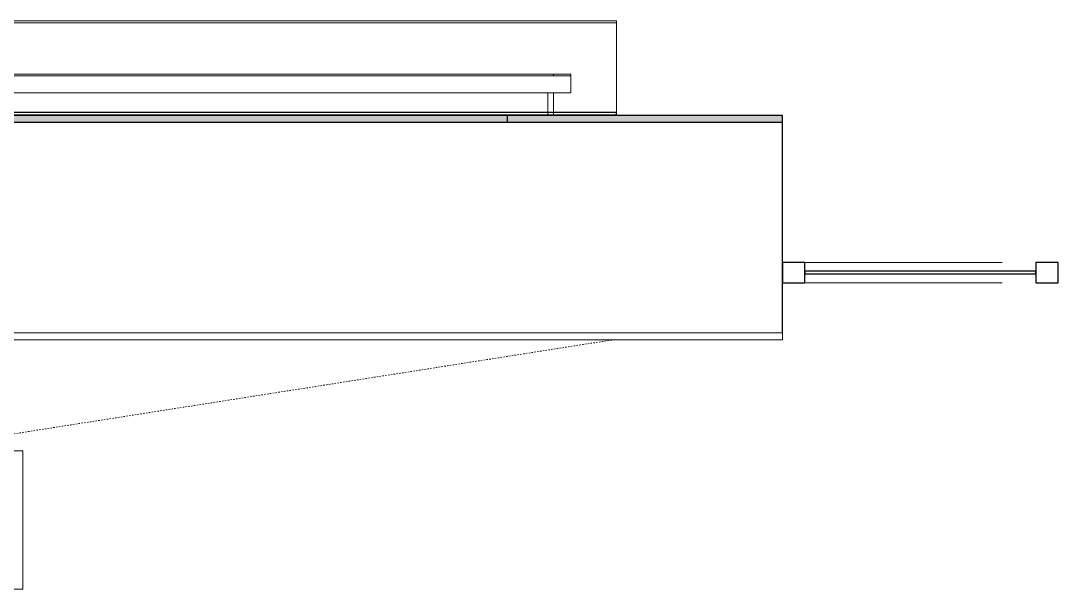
# Model space of a CAD drawing. Header units: millimetres. Extents: x -64292 to 329, y -3854 to 56761.
# Drawn here: x -1985 to 329, y 49412 to 50680 of the extents above; entities that cross this region are included whole.
import ezdxf

# ---------------------------------------------------------------- set-up
doc = ezdxf.new("R2010")
doc.units = ezdxf.units.MM
doc.header["$MEASUREMENT"] = 0
doc.linetypes.add('Dash', pattern=[6.35, 3.175, -3.175])
for name, color, linetype, lineweight in [('A-GLAZ-CURT', 52, 'Continuous', 13), ('A-GLAZ-CWMG', 51, 'Continuous', 13), ('A-WALL-PATT', 111, 'Continuous', 13), ('E-ELEC-EQPM', 71, 'Continuous', 13), ('I-WALL', 2, 'Continuous', 13), ('Q-CASE', 31, 'Continuous', 13)]:
    doc.layers.add(name, color=color, linetype=linetype, lineweight=lineweight)

# ---------------------------------------------------------------- blocks, each defined once
blk = doc.blocks.new('System Panel - Glazed 6mm_Centre-V71-GA PLAN - LEVEL 11')
at = {"layer": 'A-GLAZ-CURT', "lineweight": 30}
for p, q in [((257.5, 3), (-257.5, 3)), ((-257.5, 3), (-257.5, -3)), ((257.5, -3), (257.5, 3)), ((-257.5, -3), (257.5, -3))]:
    blk.add_line(p, q, dxfattribs=at)
blk = doc.blocks.new('Rectangular Mullion - 25 x 45mm-3973996-GA PLAN - LEVEL 11')
at = {"layer": 'A-GLAZ-CWMG', "lineweight": 30}
for p, q in [((0, 22.5), (-50, 22.5)), ((-50, 22.5), (-50, -22.5)), ((0, -22.5), (0, 22.5)), ((-50, -22.5), (0, -22.5))]:
    blk.add_line(p, q, dxfattribs=at)
blk = doc.blocks.new('Rectangular Mullion - 25 x 45mm-3973997-GA PLAN - LEVEL 11')
at = {"layer": 'A-GLAZ-CWMG', "lineweight": 30}
for p, q in [((-50, 22.5), (0, 22.5)), ((-50, -22.5), (-50, 22.5)), ((0, 22.5), (0, -22.5)), ((0, -22.5), (-50, -22.5))]:
    blk.add_line(p, q, dxfattribs=at)
blk = doc.blocks.new('Rectangular Mullion - 25 x 45mm-V72-GA PLAN - LEVEL 11')
at = {"layer": 'A-GLAZ-CWMG'}
for p, q in [((203.8, 50140.6), (-236.2, 50140.6)), ((203.8, 50095.6), (-236.2, 50095.6))]:
    blk.add_line(p, q, dxfattribs=at)
blk = doc.blocks.new('System Panel - Glazed 6mm_Centre-5530632-GA PLAN - LEVEL 11')
at = {"layer": 'A-GLAZ-CURT', "lineweight": 30}
for p, q in [((257.5, 3), (-257.5, 3)), ((-257.5, 3), (-257.5, -3)), ((257.5, -3), (257.5, 3)), ((-257.5, -3), (257.5, -3))]:
    blk.add_line(p, q, dxfattribs=at)
blk = doc.blocks.new('Rectangular Mullion - 25 x 45mm-2438968-GA PLAN - LEVEL 11')
at = {"layer": 'A-GLAZ-CWMG', "lineweight": 30}
for p, q in [((-50, 22.5), (0, 22.5)), ((-50, -22.5), (-50, 22.5)), ((0, 22.5), (0, -22.5)), ((0, -22.5), (-50, -22.5))]:
    blk.add_line(p, q, dxfattribs=at)
blk = doc.blocks.new('Rectangular Mullion - 25 x 45mm-2374279-GA PLAN - LEVEL 11')
at = {"layer": 'A-GLAZ-CWMG', "lineweight": 30}
for p, q in [((0, 22.5), (-50, 22.5)), ((-50, 22.5), (-50, -22.5)), ((0, -22.5), (0, 22.5)), ((-50, -22.5), (0, -22.5))]:
    blk.add_line(p, q, dxfattribs=at)
blk = doc.blocks.new('BVN_Electrical Fixtures_Fixed Screen - SCR-001_1-10511138-GA PLAN - LEVEL 11')
at = {"layer": 'E-ELEC-EQPM'}
for p, q in [((-272, 88.9), (-272, 92.3)), ((1186.7, 92.3), (-272, 92.3)), ((-272, 50.8), (-272, 88.9)), ((-272, 88.9), (-234, 88.9)), ((-272, 88.9), (1186.7, 88.9)), ((-272, 50.8), (-272, 88.9)), ((1186.7, 88.9), (-272, 88.9)), ((-272, 88.9), (-272, 50.8)), ((-234, 88.9), (-234, 92.3)), ((-234, 92.3), (1148.6, 92.3)), ((1148.6, 92.3), (1148.6, 88.9)), ((1148.6, 88.9), (1186.7, 88.9)), ((1186.7, 92.3), (1186.7, 88.9)), ((1186.7, 88.9), (1186.7, 50.8)), ((1186.7, 88.9), (1186.7, 50.8)), ((1186.7, 50.8), (1186.7, 88.9)), ((-234, 50.8), (-272, 50.8)), ((-221.2, 50.8), (-272, 50.8)), ((-272, 50.8), (1186.7, 50.8)), ((-234, 0), (-234, 50.8)), ((-221.2, 0), (-221.2, 50.8)), ((1135.9, 50.8), (-221.2, 50.8)), ((1135.9, 50.8), (1135.9, 0)), ((1186.7, 50.8), (1135.9, 50.8)), ((1148.6, 50.8), (1148.6, 0)), ((1186.7, 50.8), (1148.6, 50.8)), ((1148.6, 0), (-234, 0)), ((1135.9, 0), (-221.2, 0)), ((905.9, 0), (-92.8, 0))]:
    blk.add_line(p, q, dxfattribs=at)
blk = doc.blocks.new('FFE_PRO-001_Projector_Ceiling mounted - PRO-001-9899647-GA PLAN - LEVEL 11')
at = {"layer": 'E-ELEC-EQPM'}
for p, q in [((-150, -148.7), (-150, 160.1)), ((-150, 160.1), (150, 160.1)), ((150, 160.1), (150, -148.7)), ((150, -148.7), (-150, -148.7)), ((-110.9, -176.1), (-110.9, -148.7)), ((-62.9, -148.7), (-62.9, -176.1)), ((-62.9, -176.1), (-110.9, -176.1))]:
    blk.add_line(p, q, dxfattribs=at)
at = {"layer": 'E-ELEC-EQPM', "linetype": 'Dash'}
for q in [(-1467.8, -396.6), (1295, -396.6)]:
    blk.add_line((-86.4, -179.8), q, dxfattribs=at)
blk = doc.blocks.new('BVN_Project Room South Shelf - Project Room Cover Plate _ Shelf-10556639-GA PLAN - LEVEL 11')
at = {"layer": 'Q-CASE'}
for p, q in [((-1515.3, -93.5), (-1515.3, -88.5)), ((1604.7, -88.5), (-1515.3, -88.5)), ((1604.7, -88.5), (1604.7, -93.5)), ((-1515.3, -293.5), (-1515.3, -93.5)), ((-96.8, -93.5), (-1515.3, -93.5)), ((1604.7, -93.5), (193.2, -93.5)), ((1604.7, -93.5), (1604.7, -293.5))]:
    blk.add_line(p, q, dxfattribs=at)
at = {"layer": 'Q-CASE', "lineweight": 30}
for p, q in [((-1515.3, -293.5), (-1515.3, -298.5)), ((1604.7, -293.5), (-1515.3, -293.5)), ((-1515.3, -298.5), (1604.7, -298.5)), ((1604.7, -298.5), (1604.7, -293.5))]:
    blk.add_line(p, q, dxfattribs=at)

msp = doc.modelspace()

# ---------------------------------------------------------------- hatches: boundary and pattern name
at = {"layer": 'A-WALL-PATT'}
for points in [[(-3771.2, 50453.4), (-3771.2, 50468.4), (-899.9, 50468.4), (-899.9, 50453.4), (-2431.2, 50453.4), (-3071.7, 50453.4)], [(-899.9, 50453.4), (-899.9, 50468.4), (-286.2, 50468.4), (-286.2, 50453.4), (-785.8, 50453.4)]]:
    msp.add_hatch(color=256, dxfattribs=at).paths.add_polyline_path(points)

# ---------------------------------------------------------------- linework, layer by layer
at = {"layer": 'I-WALL', "lineweight": 30}
for p, q in [((-286.2, 50468.4), (-3771.2, 50468.4)), ((-899.9, 50468.4), (-899.9, 50453.4)), ((-286.2, 49983.4), (-286.2, 50468.4)), ((-3886.2, 50453.4), (-286.2, 50453.4))]:
    msp.add_line(p, q, dxfattribs=at)
at = {"layer": 'I-WALL'}
for p, q in [((-3886.2, 49983.4), (-286.2, 49983.4)), ((-286.2, 49968.4), (-286.2, 49983.4)), ((-286.2, 49968.4), (-3886.2, 49968.4))]:
    msp.add_line(p, q, dxfattribs=at)

# ---------------------------------------------------------------- block references
at = {"layer": 'A-GLAZ-CURT'}
msp.add_blockref('System Panel - Glazed 6mm_Centre-V71-GA PLAN - LEVEL 11', (21.3, 50118.1), dxfattribs=at)
at = {"layer": 'A-GLAZ-CURT', "rotation": 180}
msp.add_blockref('System Panel - Glazed 6mm_Centre-5530632-GA PLAN - LEVEL 11', (21.3, 50118.1), dxfattribs=at)
at = {"layer": 'A-GLAZ-CWMG', "rotation": 180}
msp.add_blockref('Rectangular Mullion - 25 x 45mm-3973996-GA PLAN - LEVEL 11', (-286.2, 50118.1), dxfattribs=at)
at = {"layer": 'A-GLAZ-CWMG', "extrusion": (0, 0, -1)}
msp.add_blockref('Rectangular Mullion - 25 x 45mm-2438968-GA PLAN - LEVEL 11', (286.2, 50118.1), dxfattribs=at)
at = {"layer": 'A-GLAZ-CWMG'}
for name, p in [('Rectangular Mullion - 25 x 45mm-V72-GA PLAN - LEVEL 11', (0, 0)), ('Rectangular Mullion - 25 x 45mm-2374279-GA PLAN - LEVEL 11', (328.8, 50118.1))]:
    msp.add_blockref(name, p, dxfattribs=at)
at = {"layer": 'A-GLAZ-CWMG', "extrusion": (0, 0, -1), "rotation": 180}
msp.add_blockref('Rectangular Mullion - 25 x 45mm-3973997-GA PLAN - LEVEL 11', (-328.8, 50118.1), dxfattribs=at)
at = {"layer": 'E-ELEC-EQPM'}
msp.add_blockref('BVN_Electrical Fixtures_Fixed Screen - SCR-001_1-10511138-GA PLAN - LEVEL 11', (-1945, 50468.4), dxfattribs=at)
at = {"layer": 'E-ELEC-EQPM', "rotation": 180}
msp.add_blockref('FFE_PRO-001_Projector_Ceiling mounted - PRO-001-9899647-GA PLAN - LEVEL 11', (-2130.4, 49571.8), dxfattribs=at)
at = {"layer": 'Q-CASE'}
msp.add_blockref('BVN_Project Room South Shelf - Project Room Cover Plate _ Shelf-10556639-GA PLAN - LEVEL 11', (-2260.9, 50768.4), dxfattribs=at)

doc.saveas('drawing.dxf')
